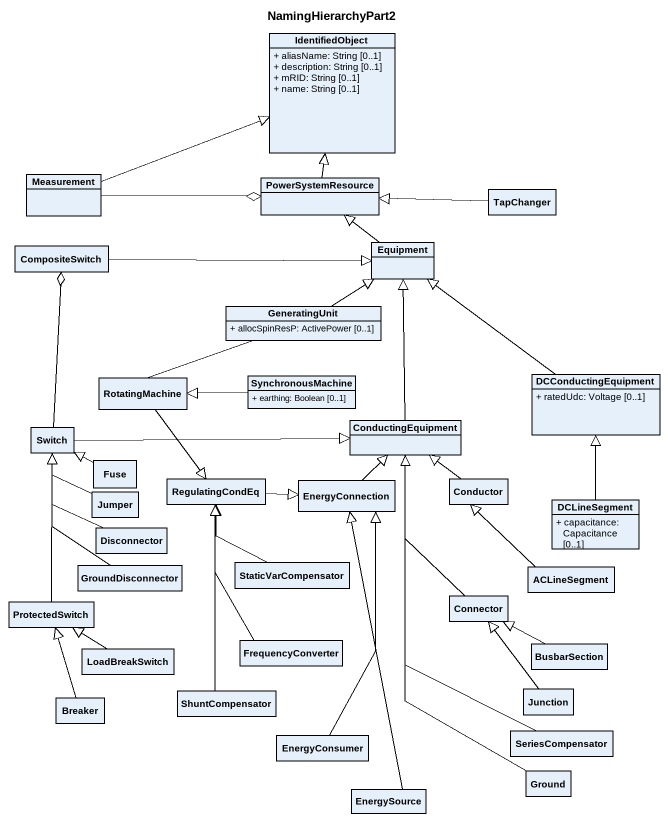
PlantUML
@startuml
title NamingHierarchyPart2
hide circle
hide empty members
skinparam classAttributeIconSize 0
class IdentifiedObject {
  + aliasName: String [0..1]
  + description: String [0..1]
  + mRID: String [0..1]
  + name: String [0..1]
}
class Measurement
class PowerSystemResource
class TapChanger
class CompositeSwitch
class Equipment
class GeneratingUnit {
  + allocSpinResP: ActivePower [0..1]
}
class RotatingMachine
class SynchronousMachine {
  + earthing: Boolean [0..1]
}
class DCConductingEquipment {
  + ratedUdc: Voltage [0..1]
}
class Switch
class ConductingEquipment
class Fuse
class RegulatingCondEq
class EnergyConnection
class Conductor
class Jumper
class DCLineSegment {
  + capacitance: Capacitance [0..1]
}
class Disconnector
class StaticVarCompensator
class ProtectedSwitch
class GroundDisconnector
class Connector
class ACLineSegment
class FrequencyConverter
class LoadBreakSwitch
class BusbarSection
class Breaker
class ShuntCompensator
class Junction
class EnergyConsumer
class SeriesCompensator
class EnergySource
class Ground
Measurement -right-|> IdentifiedObject
PowerSystemResource -up-|> IdentifiedObject
PowerSystemResource o-left- Measurement
TapChanger -left-|> PowerSystemResource
CompositeSwitch -right-|> Equipment
CompositeSwitch o-- Switch
Equipment -up-|> PowerSystemResource
GeneratingUnit -up-|> Equipment
GeneratingUnit -left- RotatingMachine
RotatingMachine --|> RegulatingCondEq
SynchronousMachine -left-|> RotatingMachine
DCConductingEquipment -up-|> Equipment
Switch -right-|> ConductingEquipment
ConductingEquipment -up-|> Equipment
Fuse -left-|> Switch
RegulatingCondEq -right-|> EnergyConnection
EnergyConnection -up-|> ConductingEquipment
Conductor -up-|> ConductingEquipment
Jumper -up-|> Switch
DCLineSegment -up-|> DCConductingEquipment
Disconnector -up-|> Switch
StaticVarCompensator -up-|> RegulatingCondEq
ProtectedSwitch -up-|> Switch
GroundDisconnector -up-|> Switch
Connector -up-|> ConductingEquipment
ACLineSegment -up-|> Conductor
FrequencyConverter -up-|> RegulatingCondEq
LoadBreakSwitch -up-|> ProtectedSwitch
BusbarSection -left-|> Connector
Breaker -up-|> ProtectedSwitch
ShuntCompensator -up-|> RegulatingCondEq
Junction -up-|> Connector
EnergyConsumer -up-|> EnergyConnection
SeriesCompensator -up-|> ConductingEquipment
EnergySource -up-|> EnergyConnection
Ground -up-|> ConductingEquipment
@enduml
